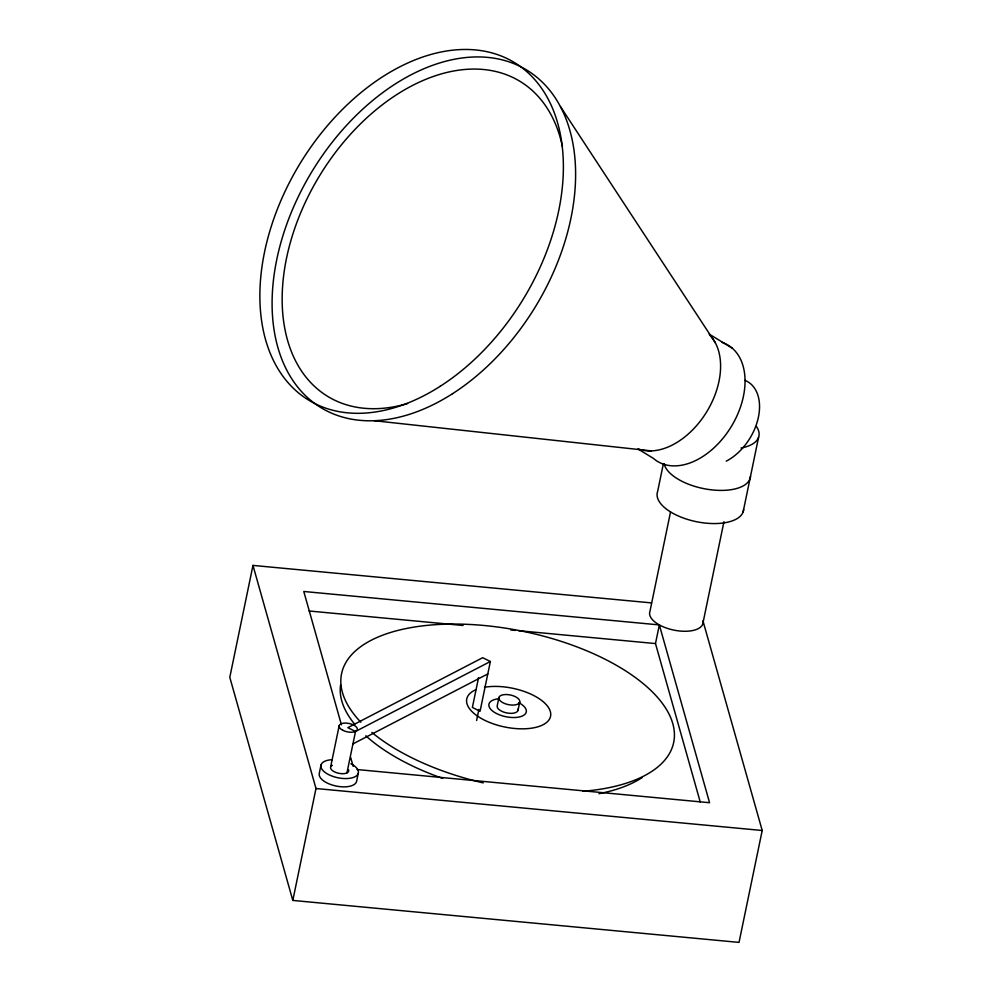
<?xml version="1.0" encoding="UTF-8"?>
<svg xmlns="http://www.w3.org/2000/svg" width="992" height="992" viewBox="0 0 992 992"><rect width="100%" height="100%" fill="white"/><g stroke="black" fill="none" stroke-linecap="round" stroke-linejoin="round"><path stroke-width="1.49" d="M651.484 602.9L252.972 565.415L229.797 677.325L292.814 900.426L739.028 942.4L762.203 830.49L702.956 620.856A27.206 12.561 11.7 0 1 675.453 630.416A27.206 12.561 11.7 0 1 649.934 611.456L670.53 511.984M292.814 900.426L315.989 788.516L252.972 565.415M321.011 765.018L319.3 773.314A19.084 8.816 11.7 0 0 335.656 785.937A19.084 8.816 11.7 0 0 356.574 781.498L358.286 773.214M339.177 725.685L330.596 767.126A9.275 4.278 11.7 0 0 339.735 773.487A9.275 4.278 11.7 0 0 348.688 769.966M346.94 772.917L355.52 731.464L490.37 661.503L482.682 657.696L347.845 727.657L355.52 731.464M478.566 677.586L472.378 707.432L480.066 711.239L490.37 661.503M476.594 720.502L478.888 709.454M498.926 697.512L497.215 705.808A10.652 4.923 11.7 0 0 507.718 713.099A10.652 4.923 11.7 0 0 517.985 709.069M518.01 710.371L519.734 702.088A10.652 4.923 11.7 0 0 505.238 694.536A10.652 4.923 11.7 0 0 503.031 702.782A10.652 4.923 11.7 0 0 519.734 702.088M663.251 464.343L657.634 491.474A44.032 20.336 11.7 0 0 696.111 521.631A44.032 20.336 11.7 0 0 743.653 509.417M700.265 802.106L655.489 643.572L659.345 624.923L303.775 591.48L341.434 724.817M702.733 624.142L723.962 521.656M743.107 512.021L758.558 437.41M352.954 743.901L487.791 673.94M309.144 610.998L463.078 625.481M510.793 629.97L515.418 630.404M518.494 630.689L655.489 643.572M357.07 769.544L709.565 802.714L659.345 624.923M315.989 788.516L762.203 830.49M374.133 420.707L651.298 450.889M709.168 334.093L732.332 348.254M637.943 448.93L653.381 458.378A67.989 44.913 -58.6 0 0 731.885 425.568A67.989 44.913 -58.6 0 0 722.151 342.438M560.455 106.59L715.381 342.872M350.647 757.404L353.152 766.295M642.37 777.418A164.635 76.024 11.7 0 1 598.908 793.699M442.742 778.398A164.635 76.024 11.7 0 1 365.812 735.791M354.776 724.334A164.635 76.024 11.7 0 1 340.566 684.939M360.84 722.201A169.57 78.294 11.7 0 1 429.66 625.134A169.57 78.294 11.7 0 1 655.762 695.429A169.57 78.294 11.7 0 1 582.974 791.269M483.24 782.899A169.57 78.294 11.7 0 1 371.876 732.431M518.903 702.758A19.084 8.816 11.7 0 1 520.825 716.584A19.084 8.816 11.7 0 1 492.491 710.954A19.084 8.816 11.7 0 1 498.79 698.752M331.192 766.122A9.275 4.278 11.7 0 1 332.357 765.328M350.945 763.778A19.084 8.816 11.7 0 1 352.47 777.74A19.084 8.816 11.7 0 1 323.913 771.466A19.084 8.816 11.7 0 1 332.308 759.686M756.363 426.411A44.032 20.336 11.7 0 1 741.036 448.012M750.522 476.259A44.032 20.336 11.7 0 1 708.635 489.478A44.032 20.336 11.7 0 1 664.119 463.648M744.967 380.345A47.046 31.074 -58.6 0 1 758.136 418.438A47.046 31.074 -58.6 0 1 726.231 461.156M710.024 335.358A67.989 44.913 -58.6 0 1 706.279 412.511A67.989 44.913 -58.6 0 1 639.121 449.24M407.563 403.533A184.549 121.917 -58.6 0 1 282.15 298.146A184.549 121.917 -58.6 0 1 409.374 87.135A184.549 121.917 -58.6 0 1 562.439 146.642M484.53 687.258A42.792 19.766 11.7 0 1 550.076 710.718A42.792 19.766 11.7 0 1 498.207 725.4A42.792 19.766 11.7 0 1 475.962 689.688M342.748 730.261A9.275 4.278 11.7 0 0 357.294 729.666A9.275 4.278 11.7 0 0 344.658 723.081A9.275 4.278 11.7 0 0 342.748 730.261M440.287 386.235A197.681 130.584 -58.6 0 0 526.43 71.325A197.681 130.584 -58.6 0 0 268.224 236.704A197.681 130.584 -58.6 0 0 440.287 386.235M452.513 393.712A197.681 130.584 -58.6 0 0 538.656 78.79A197.681 130.584 -58.6 0 0 280.451 244.168A197.681 130.584 -58.6 0 0 452.513 393.712"/></g></svg>
